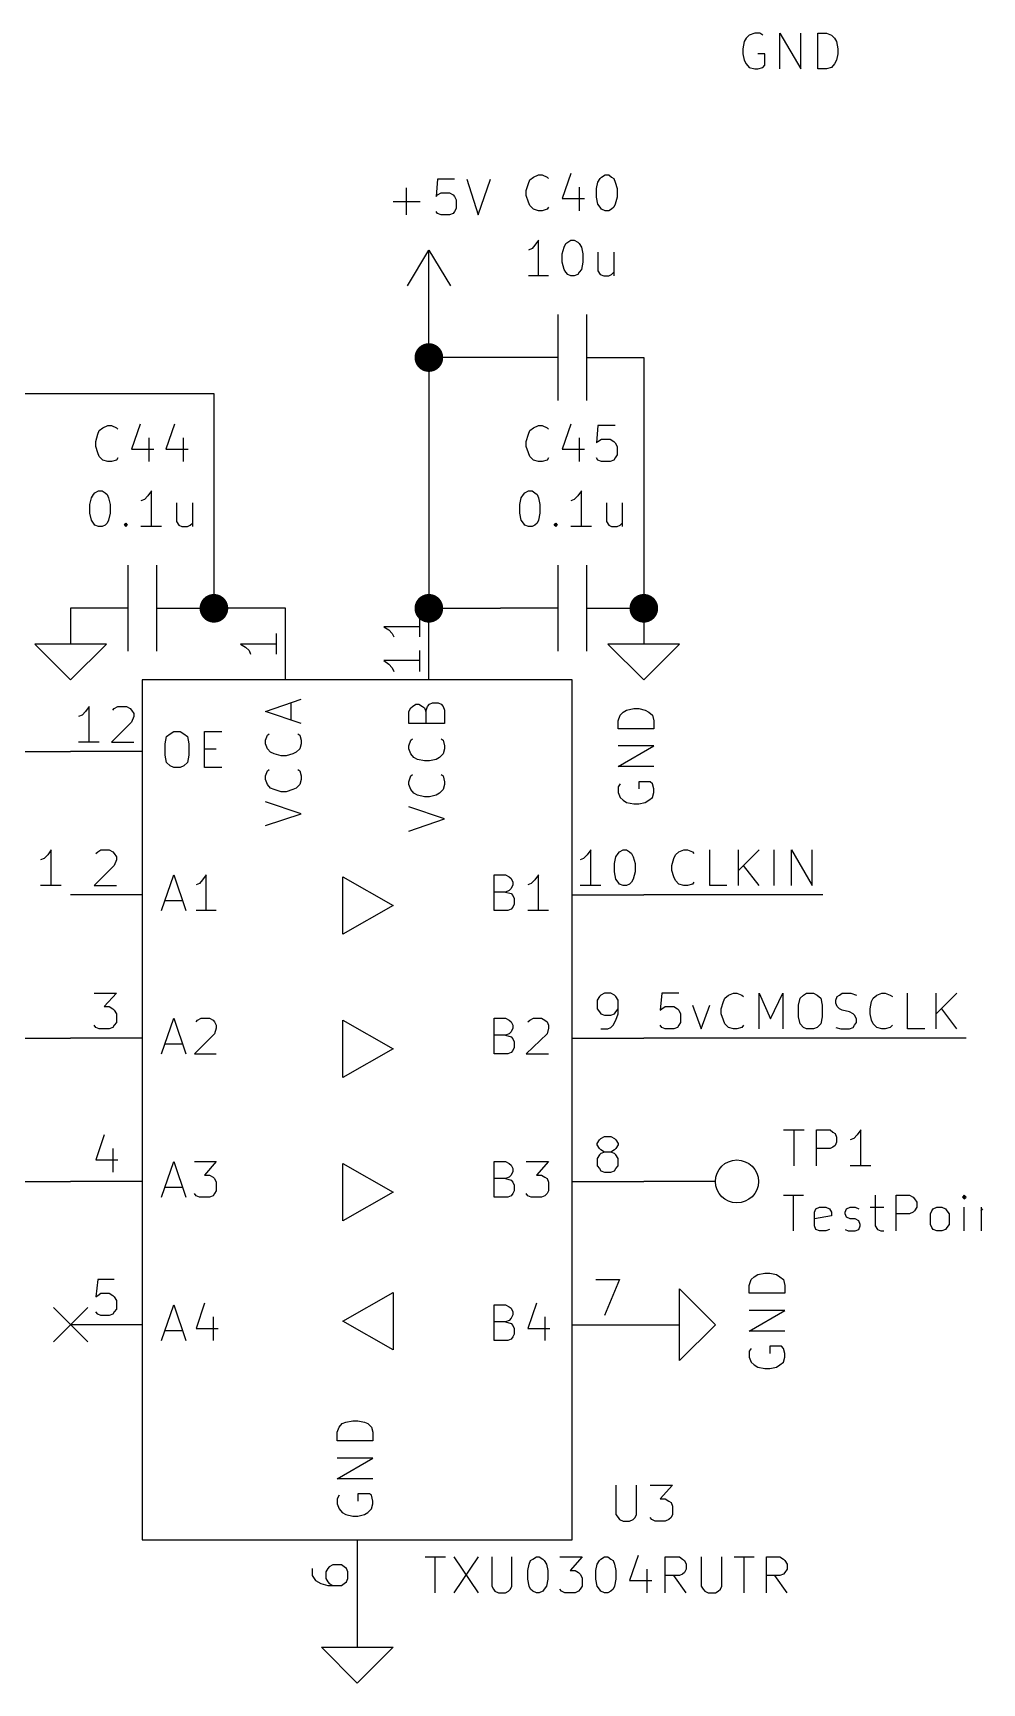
# Model space of a CAD drawing. Extents: x -2.2 to 11.3, y -7.9 to -0.4.
# Drawn here: x 1.547 to 2.872, y -5.75 to -3.447 of the extents above; entities that cross this region are included whole.
import ezdxf

# ---------------------------------------------------------------- set-up
doc = ezdxf.new("R2010")
doc.units = 0
doc.header["$MEASUREMENT"] = 0
for name, color, linetype in [('BLACK', 7, 'CONTINUOUS'), ('BLUE2', 5, 'CONTINUOUS'), ('CYAN2', 4, 'CONTINUOUS'), ('GREEN2', 3, 'CONTINUOUS'), ('LYELLOW', 51, 'CONTINUOUS'), ('RED2', 1, 'CONTINUOUS')]:
    doc.layers.add(name, color=color, linetype=linetype)

msp = doc.modelspace()

# ---------------------------------------------------------------- linework, layer by layer
at = {"layer": 'BLACK', "linetype": 'CONTINUOUS'}
for p, q in [((1.563, -4.599), (1.558, -4.601)), ((1.568, -4.594), (1.563, -4.599)), ((1.573, -4.587), (1.568, -4.594)), ((1.573, -4.637), (1.573, -4.587)), ((2.439, -4.609), (2.442, -4.599)), ((2.442, -4.599), (2.444, -4.594)), ((2.444, -4.594), (2.449, -4.59)), ((2.449, -4.59), (2.456, -4.587)), ((2.456, -4.587), (2.461, -4.587)), ((2.461, -4.587), (2.468, -4.59)), ((2.468, -4.59), (2.47, -4.592)), ((2.492, -4.637), (2.492, -4.587)), ((2.532, -4.637), (2.532, -4.587)), ((2.561, -4.587), (2.532, -4.616)), ((2.582, -4.637), (2.582, -4.587)), ((2.606, -4.637), (2.606, -4.587)), ((2.606, -4.587), (2.635, -4.637)), ((2.635, -4.637), (2.635, -4.587)), ((2.439, -4.616), (2.439, -4.609)), ((2.442, -4.625), (2.439, -4.616)), ((2.444, -4.63), (2.442, -4.625)), ((2.561, -4.637), (2.539, -4.609)), ((1.587, -4.637), (1.558, -4.637)), ((2.449, -4.635), (2.444, -4.63)), ((2.456, -4.637), (2.449, -4.635)), ((2.461, -4.637), (2.456, -4.637)), ((2.468, -4.635), (2.461, -4.637)), ((2.47, -4.632), (2.468, -4.635)), ((2.516, -4.637), (2.492, -4.637)), ((2.425, -4.787), (2.423, -4.811)), ((2.449, -4.787), (2.425, -4.787)), ((2.513, -4.794), (2.518, -4.79)), ((2.518, -4.79), (2.525, -4.787)), ((2.525, -4.787), (2.53, -4.787)), ((2.53, -4.787), (2.537, -4.79)), ((2.537, -4.79), (2.539, -4.792)), ((2.561, -4.837), (2.561, -4.787)), ((2.561, -4.787), (2.577, -4.823)), ((2.577, -4.823), (2.594, -4.787)), ((2.594, -4.787), (2.594, -4.837)), ((2.618, -4.794), (2.623, -4.79)), ((2.623, -4.79), (2.627, -4.787)), ((2.627, -4.787), (2.637, -4.787)), ((2.637, -4.787), (2.642, -4.79)), ((2.642, -4.79), (2.647, -4.794)), ((2.67, -4.792), (2.673, -4.79)), ((2.673, -4.79), (2.677, -4.787)), ((2.677, -4.787), (2.689, -4.787)), ((2.689, -4.787), (2.697, -4.79)), ((2.72, -4.794), (2.725, -4.79)), ((2.725, -4.79), (2.732, -4.787)), ((2.732, -4.787), (2.737, -4.787)), ((2.737, -4.787), (2.744, -4.79)), ((2.744, -4.79), (2.747, -4.792)), ((2.768, -4.837), (2.768, -4.787)), ((2.808, -4.837), (2.808, -4.787)), ((2.837, -4.787), (2.808, -4.816)), ((2.423, -4.811), (2.425, -4.809)), ((2.425, -4.809), (2.43, -4.806)), ((2.43, -4.806), (2.442, -4.806)), ((2.442, -4.806), (2.447, -4.809)), ((2.447, -4.809), (2.449, -4.811)), ((2.449, -4.811), (2.451, -4.816)), ((2.468, -4.804), (2.48, -4.837)), ((2.48, -4.837), (2.492, -4.804)), ((2.508, -4.809), (2.511, -4.799)), ((2.508, -4.816), (2.508, -4.809)), ((2.511, -4.799), (2.513, -4.794)), ((2.616, -4.804), (2.618, -4.794)), ((2.616, -4.82), (2.616, -4.804)), ((2.647, -4.794), (2.649, -4.804)), ((2.649, -4.804), (2.649, -4.82)), ((2.668, -4.797), (2.67, -4.792)), ((2.668, -4.801), (2.668, -4.797)), ((2.67, -4.806), (2.668, -4.801)), ((2.673, -4.809), (2.67, -4.806)), ((2.677, -4.811), (2.673, -4.809)), ((2.687, -4.813), (2.677, -4.811)), ((2.692, -4.816), (2.687, -4.813)), ((2.716, -4.809), (2.718, -4.799)), ((2.716, -4.816), (2.716, -4.809)), ((2.718, -4.799), (2.72, -4.794)), ((2.837, -4.837), (2.816, -4.809)), ((2.425, -4.835), (2.423, -4.832)), ((2.43, -4.837), (2.425, -4.835)), ((2.447, -4.835), (2.442, -4.837)), ((2.449, -4.832), (2.447, -4.835)), ((2.451, -4.828), (2.449, -4.832)), ((2.451, -4.816), (2.451, -4.828)), ((2.511, -4.825), (2.508, -4.816)), ((2.513, -4.83), (2.511, -4.825)), ((2.518, -4.835), (2.513, -4.83)), ((2.525, -4.837), (2.518, -4.835)), ((2.537, -4.835), (2.53, -4.837)), ((2.539, -4.832), (2.537, -4.835)), ((2.618, -4.83), (2.616, -4.82)), ((2.623, -4.835), (2.618, -4.83)), ((2.627, -4.837), (2.623, -4.835)), ((2.642, -4.835), (2.637, -4.837)), ((2.647, -4.83), (2.642, -4.835)), ((2.649, -4.82), (2.647, -4.83)), ((2.668, -4.835), (2.675, -4.837)), ((2.687, -4.837), (2.692, -4.835)), ((2.694, -4.818), (2.692, -4.816)), ((2.692, -4.835), (2.694, -4.832)), ((2.697, -4.823), (2.694, -4.818)), ((2.694, -4.832), (2.697, -4.828)), ((2.697, -4.828), (2.697, -4.823)), ((2.718, -4.825), (2.716, -4.816)), ((2.72, -4.83), (2.718, -4.825)), ((2.725, -4.835), (2.72, -4.83)), ((2.732, -4.837), (2.725, -4.835)), ((2.744, -4.835), (2.737, -4.837)), ((2.747, -4.832), (2.744, -4.835)), ((2.442, -4.837), (2.43, -4.837)), ((2.53, -4.837), (2.525, -4.837)), ((2.637, -4.837), (2.627, -4.837)), ((2.675, -4.837), (2.687, -4.837)), ((2.737, -4.837), (2.732, -4.837)), ((2.792, -4.837), (2.768, -4.837))]:
    msp.add_line(p, q, dxfattribs=at)
at = {"layer": 'BLUE2', "linetype": 'CONTINUOUS'}
for p, q in [((1.576, -5.226), (1.624, -5.274)), ((1.624, -5.226), (1.576, -5.274))]:
    msp.add_line(p, q, dxfattribs=at)
at = {"layer": 'CYAN2', "linetype": 'CONTINUOUS'}
for p, q in [((2.543, -3.454), (2.54, -3.459)), ((2.547, -3.45), (2.543, -3.454)), ((2.555, -3.447), (2.547, -3.45)), ((2.562, -3.447), (2.555, -3.447)), ((2.566, -3.45), (2.562, -3.447)), ((2.59, -3.497), (2.59, -3.447)), ((2.59, -3.447), (2.619, -3.497)), ((2.619, -3.497), (2.619, -3.447)), ((2.643, -3.497), (2.643, -3.447)), ((2.643, -3.447), (2.655, -3.447)), ((2.655, -3.447), (2.662, -3.45)), ((2.662, -3.45), (2.666, -3.454)), ((2.666, -3.454), (2.669, -3.459)), ((2.54, -3.459), (2.538, -3.469)), ((2.538, -3.469), (2.538, -3.476)), ((2.538, -3.476), (2.54, -3.485)), ((2.569, -3.476), (2.559, -3.476)), ((2.569, -3.492), (2.569, -3.476)), ((2.669, -3.459), (2.671, -3.469)), ((2.671, -3.476), (2.669, -3.485)), ((2.671, -3.469), (2.671, -3.476)), ((2.54, -3.485), (2.543, -3.49)), ((2.543, -3.49), (2.547, -3.495)), ((2.547, -3.495), (2.555, -3.497)), ((2.555, -3.497), (2.559, -3.497)), ((2.559, -3.497), (2.566, -3.495)), ((2.566, -3.495), (2.569, -3.492)), ((2.655, -3.497), (2.643, -3.497)), ((2.662, -3.495), (2.655, -3.497)), ((2.666, -3.49), (2.662, -3.495)), ((2.669, -3.485), (2.666, -3.49)), ((2.112, -3.651), (2.11, -3.675)), ((2.136, -3.651), (2.112, -3.651)), ((2.153, -3.651), (2.169, -3.701)), ((2.169, -3.701), (2.186, -3.651)), ((2.236, -3.667), (2.239, -3.657)), ((2.239, -3.657), (2.241, -3.652)), ((2.241, -3.652), (2.246, -3.648)), ((2.246, -3.648), (2.253, -3.645)), ((2.253, -3.645), (2.258, -3.645)), ((2.258, -3.645), (2.265, -3.648)), ((2.265, -3.648), (2.267, -3.65)), ((2.298, -3.643), (2.286, -3.678)), ((2.334, -3.664), (2.336, -3.655)), ((2.336, -3.655), (2.339, -3.65)), ((2.339, -3.65), (2.341, -3.648)), ((2.341, -3.648), (2.346, -3.645)), ((2.346, -3.645), (2.351, -3.645)), ((2.351, -3.645), (2.355, -3.648)), ((2.355, -3.648), (2.358, -3.65)), ((2.358, -3.65), (2.36, -3.655)), ((2.36, -3.655), (2.363, -3.664)), ((2.05, -3.682), (2.088, -3.682)), ((2.069, -3.701), (2.069, -3.663)), ((2.11, -3.675), (2.112, -3.673)), ((2.112, -3.673), (2.117, -3.67)), ((2.117, -3.67), (2.129, -3.67)), ((2.129, -3.67), (2.134, -3.673)), ((2.134, -3.673), (2.136, -3.675)), ((2.136, -3.675), (2.138, -3.68)), ((2.138, -3.68), (2.138, -3.692)), ((2.236, -3.674), (2.236, -3.667)), ((2.239, -3.683), (2.236, -3.674)), ((2.241, -3.688), (2.239, -3.683)), ((2.286, -3.678), (2.317, -3.678)), ((2.31, -3.662), (2.31, -3.695)), ((2.334, -3.676), (2.334, -3.664)), ((2.336, -3.686), (2.334, -3.676)), ((2.363, -3.676), (2.36, -3.686)), ((2.363, -3.664), (2.363, -3.676)), ((2.112, -3.699), (2.11, -3.696)), ((2.117, -3.701), (2.112, -3.699)), ((2.129, -3.701), (2.117, -3.701)), ((2.134, -3.699), (2.129, -3.701)), ((2.136, -3.696), (2.134, -3.699)), ((2.138, -3.692), (2.136, -3.696)), ((2.246, -3.693), (2.241, -3.688)), ((2.253, -3.695), (2.246, -3.693)), ((2.258, -3.695), (2.253, -3.695)), ((2.265, -3.693), (2.258, -3.695)), ((2.267, -3.69), (2.265, -3.693)), ((2.339, -3.69), (2.336, -3.686)), ((2.341, -3.693), (2.339, -3.69)), ((2.346, -3.695), (2.341, -3.693)), ((2.351, -3.695), (2.346, -3.695)), ((2.355, -3.693), (2.351, -3.695)), ((2.358, -3.69), (2.355, -3.693)), ((2.36, -3.686), (2.358, -3.69)), ((2.244, -3.748), (2.239, -3.75)), ((2.248, -3.743), (2.244, -3.748)), ((2.253, -3.736), (2.248, -3.743)), ((2.253, -3.786), (2.253, -3.736)), ((2.286, -3.755), (2.289, -3.746)), ((2.289, -3.746), (2.291, -3.741)), ((2.291, -3.741), (2.294, -3.739)), ((2.294, -3.739), (2.298, -3.736)), ((2.298, -3.736), (2.303, -3.736)), ((2.303, -3.736), (2.308, -3.739)), ((2.308, -3.739), (2.31, -3.741)), ((2.31, -3.741), (2.313, -3.746)), ((2.313, -3.746), (2.315, -3.755)), ((2.336, -3.753), (2.336, -3.779)), ((2.358, -3.753), (2.358, -3.786)), ((2.286, -3.767), (2.286, -3.755)), ((2.289, -3.777), (2.286, -3.767)), ((2.315, -3.767), (2.313, -3.777)), ((2.315, -3.755), (2.315, -3.767)), ((2.267, -3.786), (2.239, -3.786)), ((2.291, -3.781), (2.289, -3.777)), ((2.294, -3.784), (2.291, -3.781)), ((2.298, -3.786), (2.294, -3.784)), ((2.303, -3.786), (2.298, -3.786)), ((2.308, -3.784), (2.303, -3.786)), ((2.31, -3.781), (2.308, -3.784)), ((2.313, -3.777), (2.31, -3.781)), ((2.336, -3.779), (2.339, -3.784)), ((2.339, -3.784), (2.344, -3.786)), ((2.344, -3.786), (2.351, -3.786)), ((2.351, -3.786), (2.355, -3.784)), ((2.355, -3.784), (2.358, -3.781)), ((1.635, -4.017), (1.638, -4.007)), ((1.638, -4.007), (1.64, -4.002)), ((1.64, -4.002), (1.645, -3.998)), ((1.645, -3.998), (1.652, -3.995)), ((1.652, -3.995), (1.657, -3.995)), ((1.657, -3.995), (1.664, -3.998)), ((1.664, -3.998), (1.666, -4)), ((1.697, -3.993), (1.685, -4.028)), ((1.745, -3.993), (1.733, -4.028)), ((2.236, -4.017), (2.239, -4.007)), ((2.239, -4.007), (2.241, -4.002)), ((2.241, -4.002), (2.246, -3.998)), ((2.246, -3.998), (2.253, -3.995)), ((2.253, -3.995), (2.258, -3.995)), ((2.258, -3.995), (2.265, -3.998)), ((2.265, -3.998), (2.267, -4)), ((2.298, -3.993), (2.286, -4.028)), ((2.336, -3.995), (2.334, -4.019)), ((2.36, -3.995), (2.336, -3.995)), ((1.635, -4.024), (1.635, -4.017)), ((1.638, -4.033), (1.635, -4.024)), ((1.685, -4.028), (1.716, -4.028)), ((1.709, -4.012), (1.709, -4.045)), ((1.733, -4.028), (1.764, -4.028)), ((1.757, -4.012), (1.757, -4.045)), ((2.236, -4.024), (2.236, -4.017)), ((2.239, -4.033), (2.236, -4.024)), ((2.286, -4.028), (2.317, -4.028)), ((2.31, -4.012), (2.31, -4.045)), ((2.334, -4.019), (2.336, -4.017)), ((2.336, -4.017), (2.341, -4.014)), ((2.341, -4.014), (2.353, -4.014)), ((2.353, -4.014), (2.358, -4.017)), ((2.358, -4.017), (2.36, -4.019)), ((2.36, -4.019), (2.363, -4.024)), ((2.363, -4.024), (2.363, -4.036)), ((1.64, -4.038), (1.638, -4.033)), ((1.645, -4.043), (1.64, -4.038)), ((1.652, -4.045), (1.645, -4.043)), ((1.657, -4.045), (1.652, -4.045)), ((1.664, -4.043), (1.657, -4.045)), ((1.666, -4.04), (1.664, -4.043)), ((2.241, -4.038), (2.239, -4.033)), ((2.246, -4.043), (2.241, -4.038)), ((2.253, -4.045), (2.246, -4.043)), ((2.258, -4.045), (2.253, -4.045)), ((2.265, -4.043), (2.258, -4.045)), ((2.267, -4.04), (2.265, -4.043)), ((2.336, -4.043), (2.334, -4.04)), ((2.341, -4.045), (2.336, -4.043)), ((2.353, -4.045), (2.341, -4.045)), ((2.358, -4.043), (2.353, -4.045)), ((2.36, -4.04), (2.358, -4.043)), ((2.363, -4.036), (2.36, -4.04)), ((1.627, -4.105), (1.629, -4.096)), ((1.629, -4.096), (1.632, -4.091)), ((1.632, -4.091), (1.634, -4.089)), ((1.634, -4.089), (1.639, -4.086)), ((1.639, -4.086), (1.644, -4.086)), ((1.644, -4.086), (1.648, -4.089)), ((1.648, -4.089), (1.651, -4.091)), ((1.651, -4.091), (1.653, -4.096)), ((1.653, -4.096), (1.655, -4.105)), ((1.703, -4.098), (1.698, -4.1)), ((1.708, -4.093), (1.703, -4.098)), ((1.713, -4.086), (1.708, -4.093)), ((1.713, -4.136), (1.713, -4.086)), ((2.227, -4.105), (2.229, -4.096)), ((2.229, -4.096), (2.232, -4.091)), ((2.232, -4.091), (2.234, -4.089)), ((2.234, -4.089), (2.239, -4.086)), ((2.239, -4.086), (2.244, -4.086)), ((2.244, -4.086), (2.248, -4.089)), ((2.248, -4.089), (2.251, -4.091)), ((2.251, -4.091), (2.253, -4.096)), ((2.253, -4.096), (2.255, -4.105)), ((2.303, -4.098), (2.298, -4.1)), ((2.308, -4.093), (2.303, -4.098)), ((2.313, -4.086), (2.308, -4.093)), ((2.313, -4.136), (2.313, -4.086)), ((1.627, -4.117), (1.627, -4.105)), ((1.629, -4.127), (1.627, -4.117)), ((1.655, -4.117), (1.653, -4.127)), ((1.655, -4.105), (1.655, -4.117)), ((1.748, -4.103), (1.748, -4.129)), ((1.77, -4.103), (1.77, -4.136)), ((2.227, -4.117), (2.227, -4.105)), ((2.229, -4.127), (2.227, -4.117)), ((2.255, -4.117), (2.253, -4.127)), ((2.255, -4.105), (2.255, -4.117)), ((2.348, -4.103), (2.348, -4.129)), ((2.37, -4.103), (2.37, -4.136)), ((1.632, -4.131), (1.629, -4.127)), ((1.634, -4.134), (1.632, -4.131)), ((1.639, -4.136), (1.634, -4.134)), ((1.644, -4.136), (1.639, -4.136)), ((1.648, -4.134), (1.644, -4.136)), ((1.651, -4.131), (1.648, -4.134)), ((1.653, -4.127), (1.651, -4.131)), ((1.675, -4.134), (1.677, -4.131)), ((1.677, -4.136), (1.675, -4.134)), ((1.677, -4.131), (1.679, -4.134)), ((1.677, -4.131), (1.677, -4.136)), ((1.679, -4.134), (1.677, -4.136)), ((1.727, -4.136), (1.698, -4.136)), ((1.748, -4.129), (1.751, -4.134)), ((1.751, -4.134), (1.755, -4.136)), ((1.755, -4.136), (1.763, -4.136)), ((1.763, -4.136), (1.767, -4.134)), ((1.767, -4.134), (1.77, -4.131)), ((2.232, -4.131), (2.229, -4.127)), ((2.234, -4.134), (2.232, -4.131)), ((2.239, -4.136), (2.234, -4.134)), ((2.244, -4.136), (2.239, -4.136)), ((2.248, -4.134), (2.244, -4.136)), ((2.251, -4.131), (2.248, -4.134)), ((2.253, -4.127), (2.251, -4.131)), ((2.275, -4.134), (2.277, -4.131)), ((2.277, -4.136), (2.275, -4.134)), ((2.277, -4.131), (2.279, -4.134)), ((2.277, -4.131), (2.277, -4.136)), ((2.279, -4.134), (2.277, -4.136)), ((2.327, -4.136), (2.298, -4.136)), ((2.348, -4.129), (2.351, -4.134)), ((2.351, -4.134), (2.355, -4.136)), ((2.355, -4.136), (2.363, -4.136)), ((2.363, -4.136), (2.367, -4.134)), ((2.367, -4.134), (2.37, -4.131)), ((1.872, -4.394), (1.922, -4.377)), ((1.922, -4.411), (1.872, -4.394)), ((1.908, -4.406), (1.908, -4.382)), ((2.072, -4.394), (2.075, -4.389)), ((2.072, -4.411), (2.072, -4.394)), ((2.075, -4.389), (2.077, -4.387)), ((2.077, -4.387), (2.082, -4.384)), ((2.082, -4.384), (2.086, -4.384)), ((2.086, -4.384), (2.091, -4.387)), ((2.091, -4.387), (2.094, -4.389)), ((2.094, -4.389), (2.096, -4.394)), ((2.096, -4.394), (2.098, -4.387)), ((2.096, -4.394), (2.096, -4.411)), ((2.098, -4.387), (2.101, -4.384)), ((2.101, -4.384), (2.105, -4.382)), ((2.105, -4.382), (2.113, -4.382)), ((2.113, -4.382), (2.117, -4.384)), ((2.117, -4.384), (2.12, -4.387)), ((2.12, -4.387), (2.122, -4.392)), ((2.122, -4.392), (2.122, -4.411)), ((2.367, -4.399), (2.371, -4.395)), ((2.371, -4.395), (2.376, -4.392)), ((2.376, -4.392), (2.386, -4.39)), ((2.386, -4.39), (2.393, -4.39)), ((2.393, -4.39), (2.402, -4.392)), ((2.402, -4.392), (2.407, -4.395)), ((2.407, -4.395), (2.412, -4.399)), ((2.122, -4.411), (2.072, -4.411)), ((2.364, -4.407), (2.367, -4.399)), ((2.364, -4.418), (2.364, -4.407)), ((2.414, -4.418), (2.364, -4.418)), ((2.412, -4.399), (2.414, -4.407)), ((2.414, -4.407), (2.414, -4.418)), ((1.732, -4.439), (1.734, -4.429)), ((1.732, -4.455), (1.732, -4.439)), ((1.734, -4.429), (1.739, -4.425)), ((1.739, -4.425), (1.744, -4.422)), ((1.744, -4.422), (1.753, -4.422)), ((1.753, -4.422), (1.758, -4.425)), ((1.758, -4.425), (1.763, -4.429)), ((1.763, -4.429), (1.765, -4.439)), ((1.765, -4.439), (1.765, -4.455)), ((1.787, -4.472), (1.787, -4.422)), ((1.787, -4.422), (1.811, -4.422)), ((1.872, -4.434), (1.875, -4.427)), ((1.872, -4.439), (1.872, -4.434)), ((1.875, -4.446), (1.872, -4.439)), ((1.875, -4.427), (1.877, -4.425)), ((1.917, -4.425), (1.92, -4.427)), ((1.92, -4.427), (1.922, -4.434)), ((1.922, -4.439), (1.92, -4.446)), ((1.922, -4.434), (1.922, -4.439)), ((2.072, -4.442), (2.075, -4.434)), ((2.072, -4.446), (2.072, -4.442)), ((2.075, -4.434), (2.077, -4.432)), ((2.117, -4.432), (2.12, -4.434)), ((2.12, -4.434), (2.122, -4.442)), ((2.122, -4.442), (2.122, -4.446)), ((2.364, -4.471), (2.414, -4.442)), ((2.414, -4.442), (2.364, -4.442)), ((1.734, -4.465), (1.732, -4.455)), ((1.739, -4.47), (1.734, -4.465)), ((1.763, -4.465), (1.758, -4.47)), ((1.765, -4.455), (1.763, -4.465)), ((1.787, -4.446), (1.803, -4.446)), ((1.879, -4.451), (1.875, -4.446)), ((1.884, -4.453), (1.879, -4.451)), ((1.894, -4.456), (1.884, -4.453)), ((1.901, -4.456), (1.894, -4.456)), ((1.91, -4.453), (1.901, -4.456)), ((1.915, -4.451), (1.91, -4.453)), ((1.92, -4.446), (1.915, -4.451)), ((2.075, -4.453), (2.072, -4.446)), ((2.079, -4.458), (2.075, -4.453)), ((2.084, -4.461), (2.079, -4.458)), ((2.094, -4.463), (2.084, -4.461)), ((2.101, -4.463), (2.094, -4.463)), ((2.11, -4.461), (2.101, -4.463)), ((2.115, -4.458), (2.11, -4.461)), ((2.12, -4.453), (2.115, -4.458)), ((2.122, -4.446), (2.12, -4.453)), ((1.744, -4.472), (1.739, -4.47)), ((1.753, -4.472), (1.744, -4.472)), ((1.758, -4.47), (1.753, -4.472)), ((1.811, -4.472), (1.787, -4.472)), ((1.872, -4.484), (1.875, -4.477)), ((1.872, -4.489), (1.872, -4.484)), ((1.875, -4.496), (1.872, -4.489)), ((1.875, -4.477), (1.877, -4.475)), ((1.917, -4.475), (1.92, -4.477)), ((1.92, -4.477), (1.922, -4.484)), ((1.922, -4.489), (1.92, -4.496)), ((1.922, -4.484), (1.922, -4.489)), ((2.072, -4.492), (2.075, -4.484)), ((2.075, -4.484), (2.077, -4.482)), ((2.117, -4.482), (2.12, -4.484)), ((2.12, -4.484), (2.122, -4.492)), ((2.414, -4.471), (2.364, -4.471)), ((1.879, -4.501), (1.875, -4.496)), ((1.884, -4.503), (1.879, -4.501)), ((1.894, -4.506), (1.884, -4.503)), ((1.901, -4.506), (1.894, -4.506)), ((1.91, -4.503), (1.901, -4.506)), ((1.915, -4.501), (1.91, -4.503)), ((1.92, -4.496), (1.915, -4.501)), ((2.072, -4.496), (2.072, -4.492)), ((2.075, -4.503), (2.072, -4.496)), ((2.079, -4.508), (2.075, -4.503)), ((2.084, -4.511), (2.079, -4.508)), ((2.094, -4.513), (2.084, -4.511)), ((2.101, -4.513), (2.094, -4.513)), ((2.11, -4.511), (2.101, -4.513)), ((2.115, -4.508), (2.11, -4.511)), ((2.12, -4.503), (2.115, -4.508)), ((2.122, -4.496), (2.12, -4.503)), ((2.122, -4.492), (2.122, -4.496)), ((2.367, -4.495), (2.364, -4.499)), ((2.364, -4.499), (2.364, -4.507)), ((2.364, -4.507), (2.367, -4.514)), ((2.409, -4.492), (2.393, -4.492)), ((2.393, -4.492), (2.393, -4.502)), ((2.412, -4.495), (2.409, -4.492)), ((2.414, -4.502), (2.412, -4.495)), ((2.412, -4.514), (2.414, -4.507)), ((2.414, -4.507), (2.414, -4.502)), ((1.922, -4.537), (1.872, -4.52)), ((2.122, -4.544), (2.072, -4.527)), ((2.367, -4.514), (2.371, -4.518)), ((2.371, -4.518), (2.376, -4.521)), ((2.376, -4.521), (2.386, -4.523)), ((2.386, -4.523), (2.393, -4.523)), ((2.393, -4.523), (2.402, -4.521)), ((2.402, -4.521), (2.407, -4.518)), ((2.407, -4.518), (2.412, -4.514)), ((1.872, -4.553), (1.922, -4.537)), ((2.072, -4.561), (2.122, -4.544)), ((1.727, -4.672), (1.744, -4.622)), ((1.744, -4.622), (1.761, -4.672)), ((1.784, -4.629), (1.78, -4.634)), ((1.789, -4.622), (1.784, -4.629)), ((1.789, -4.672), (1.789, -4.622)), ((2.191, -4.672), (2.191, -4.622)), ((2.191, -4.622), (2.207, -4.622)), ((2.207, -4.622), (2.212, -4.625)), ((2.212, -4.625), (2.215, -4.627)), ((2.215, -4.627), (2.217, -4.632)), ((2.248, -4.629), (2.243, -4.634)), ((2.253, -4.622), (2.248, -4.629)), ((2.253, -4.672), (2.253, -4.622)), ((1.78, -4.634), (1.775, -4.636)), ((2.207, -4.646), (2.191, -4.646)), ((2.212, -4.644), (2.207, -4.646)), ((2.207, -4.646), (2.215, -4.648)), ((2.215, -4.641), (2.212, -4.644)), ((2.217, -4.636), (2.215, -4.641)), ((2.215, -4.648), (2.217, -4.651)), ((2.217, -4.632), (2.217, -4.636)), ((2.217, -4.651), (2.219, -4.655)), ((2.243, -4.634), (2.238, -4.636)), ((1.732, -4.658), (1.756, -4.658)), ((1.803, -4.672), (1.775, -4.672)), ((2.21, -4.672), (2.191, -4.672)), ((2.215, -4.67), (2.21, -4.672)), ((2.217, -4.667), (2.215, -4.67)), ((2.219, -4.663), (2.217, -4.667)), ((2.219, -4.655), (2.219, -4.663)), ((2.267, -4.672), (2.238, -4.672)), ((1.727, -4.872), (1.744, -4.822)), ((1.744, -4.822), (1.761, -4.872)), ((1.775, -4.827), (1.777, -4.825)), ((1.777, -4.825), (1.782, -4.822)), ((1.782, -4.822), (1.794, -4.822)), ((1.794, -4.822), (1.799, -4.825)), ((1.799, -4.825), (1.801, -4.827)), ((1.801, -4.827), (1.803, -4.832)), ((1.803, -4.836), (1.801, -4.844)), ((1.803, -4.832), (1.803, -4.836)), ((2.191, -4.872), (2.191, -4.822)), ((2.191, -4.822), (2.207, -4.822)), ((2.207, -4.822), (2.212, -4.825)), ((2.212, -4.825), (2.215, -4.827)), ((2.215, -4.827), (2.217, -4.832)), ((2.217, -4.836), (2.215, -4.841)), ((2.217, -4.832), (2.217, -4.836)), ((2.238, -4.827), (2.241, -4.825)), ((2.241, -4.825), (2.246, -4.822)), ((2.246, -4.822), (2.257, -4.822)), ((2.257, -4.822), (2.262, -4.825)), ((2.262, -4.825), (2.265, -4.827)), ((2.265, -4.827), (2.267, -4.832)), ((2.267, -4.836), (2.265, -4.844)), ((2.267, -4.832), (2.267, -4.836)), ((1.732, -4.858), (1.756, -4.858)), ((1.801, -4.844), (1.773, -4.872)), ((2.207, -4.846), (2.191, -4.846)), ((2.212, -4.844), (2.207, -4.846)), ((2.207, -4.846), (2.215, -4.848)), ((2.215, -4.841), (2.212, -4.844)), ((2.215, -4.848), (2.217, -4.851)), ((2.217, -4.851), (2.219, -4.855)), ((2.219, -4.855), (2.219, -4.863)), ((2.265, -4.844), (2.236, -4.872)), ((1.773, -4.872), (1.803, -4.872)), ((2.21, -4.872), (2.191, -4.872)), ((2.215, -4.87), (2.21, -4.872)), ((2.217, -4.867), (2.215, -4.87)), ((2.219, -4.863), (2.217, -4.867)), ((2.236, -4.872), (2.267, -4.872)), ((2.595, -4.978), (2.624, -4.978)), ((2.61, -5.028), (2.61, -4.978)), ((2.641, -5.028), (2.641, -4.978)), ((2.641, -4.978), (2.66, -4.978)), ((2.66, -4.978), (2.664, -4.981)), ((2.664, -4.981), (2.667, -4.983)), ((2.667, -4.983), (2.669, -4.988)), ((2.669, -4.995), (2.667, -5)), ((2.669, -4.988), (2.669, -4.995)), ((2.693, -4.99), (2.688, -4.992)), ((2.698, -4.985), (2.693, -4.99)), ((2.703, -4.978), (2.698, -4.985)), ((2.703, -5.028), (2.703, -4.978)), ((2.66, -5.004), (2.641, -5.004)), ((2.664, -5.002), (2.66, -5.004)), ((2.667, -5), (2.664, -5.002)), ((1.727, -5.072), (1.744, -5.022)), ((1.744, -5.022), (1.761, -5.072)), ((1.773, -5.022), (1.803, -5.022)), ((1.803, -5.022), (1.787, -5.041)), ((1.787, -5.041), (1.794, -5.041)), ((1.794, -5.041), (1.799, -5.044)), ((2.191, -5.072), (2.191, -5.022)), ((2.191, -5.022), (2.207, -5.022)), ((2.207, -5.022), (2.212, -5.025)), ((2.212, -5.025), (2.215, -5.027)), ((2.215, -5.041), (2.212, -5.044)), ((2.215, -5.027), (2.217, -5.032)), ((2.217, -5.036), (2.215, -5.041)), ((2.217, -5.032), (2.217, -5.036)), ((2.236, -5.022), (2.267, -5.022)), ((2.267, -5.022), (2.25, -5.041)), ((2.25, -5.041), (2.257, -5.041)), ((2.257, -5.041), (2.262, -5.044)), ((2.717, -5.028), (2.688, -5.028)), ((1.732, -5.058), (1.756, -5.058)), ((1.799, -5.044), (1.801, -5.046)), ((1.801, -5.046), (1.803, -5.051)), ((1.803, -5.063), (1.801, -5.067)), ((1.803, -5.051), (1.803, -5.063)), ((2.207, -5.046), (2.191, -5.046)), ((2.212, -5.044), (2.207, -5.046)), ((2.207, -5.046), (2.215, -5.048)), ((2.215, -5.048), (2.217, -5.051)), ((2.217, -5.051), (2.219, -5.055)), ((2.219, -5.063), (2.217, -5.067)), ((2.219, -5.055), (2.219, -5.063)), ((2.262, -5.044), (2.265, -5.046)), ((2.265, -5.046), (2.267, -5.051)), ((2.267, -5.063), (2.265, -5.067)), ((2.267, -5.051), (2.267, -5.063)), ((1.775, -5.07), (1.773, -5.067)), ((1.78, -5.072), (1.775, -5.07)), ((1.794, -5.072), (1.78, -5.072)), ((1.799, -5.07), (1.794, -5.072)), ((1.801, -5.067), (1.799, -5.07)), ((2.21, -5.072), (2.191, -5.072)), ((2.215, -5.07), (2.21, -5.072)), ((2.217, -5.067), (2.215, -5.07)), ((2.238, -5.07), (2.236, -5.067)), ((2.243, -5.072), (2.238, -5.07)), ((2.257, -5.072), (2.243, -5.072)), ((2.262, -5.07), (2.257, -5.072)), ((2.265, -5.067), (2.262, -5.07)), ((2.595, -5.069), (2.623, -5.069)), ((2.609, -5.119), (2.609, -5.069)), ((2.638, -5.093), (2.64, -5.088)), ((2.64, -5.088), (2.645, -5.086)), ((2.645, -5.086), (2.654, -5.086)), ((2.654, -5.086), (2.659, -5.088)), ((2.659, -5.088), (2.662, -5.093)), ((2.681, -5.093), (2.683, -5.088)), ((2.683, -5.088), (2.688, -5.086)), ((2.688, -5.086), (2.695, -5.086)), ((2.695, -5.086), (2.7, -5.088)), ((2.716, -5.086), (2.735, -5.086)), ((2.723, -5.069), (2.723, -5.112)), ((2.752, -5.119), (2.752, -5.069)), ((2.752, -5.069), (2.771, -5.069)), ((2.771, -5.069), (2.776, -5.072)), ((2.776, -5.072), (2.778, -5.074)), ((2.778, -5.074), (2.781, -5.079)), ((2.781, -5.086), (2.778, -5.091)), ((2.781, -5.079), (2.781, -5.086)), ((2.802, -5.091), (2.804, -5.088)), ((2.804, -5.088), (2.809, -5.086)), ((2.809, -5.086), (2.816, -5.086)), ((2.816, -5.086), (2.821, -5.088)), ((2.821, -5.088), (2.823, -5.091)), ((2.847, -5.069), (2.845, -5.072)), ((2.845, -5.072), (2.847, -5.074)), ((2.85, -5.072), (2.847, -5.069)), ((2.847, -5.069), (2.847, -5.074)), ((2.847, -5.074), (2.85, -5.072)), ((2.847, -5.119), (2.847, -5.086)), ((2.871, -5.086), (2.871, -5.119)), ((2.871, -5.091), (2.873, -5.088)), ((2.638, -5.112), (2.638, -5.093)), ((2.662, -5.098), (2.638, -5.102)), ((2.64, -5.117), (2.638, -5.112)), ((2.662, -5.093), (2.662, -5.098)), ((2.681, -5.095), (2.681, -5.093)), ((2.683, -5.1), (2.681, -5.095)), ((2.688, -5.102), (2.683, -5.1)), ((2.695, -5.102), (2.688, -5.102)), ((2.7, -5.105), (2.695, -5.102)), ((2.702, -5.11), (2.7, -5.105)), ((2.7, -5.117), (2.702, -5.112)), ((2.702, -5.112), (2.702, -5.11)), ((2.723, -5.112), (2.726, -5.117)), ((2.771, -5.095), (2.752, -5.095)), ((2.776, -5.093), (2.771, -5.095)), ((2.778, -5.091), (2.776, -5.093)), ((2.8, -5.095), (2.802, -5.091)), ((2.8, -5.11), (2.8, -5.095)), ((2.802, -5.114), (2.8, -5.11)), ((2.823, -5.091), (2.826, -5.095)), ((2.826, -5.11), (2.823, -5.114)), ((2.826, -5.095), (2.826, -5.11)), ((2.645, -5.119), (2.64, -5.117)), ((2.654, -5.119), (2.645, -5.119)), ((2.659, -5.117), (2.654, -5.119)), ((2.681, -5.117), (2.685, -5.119)), ((2.685, -5.119), (2.695, -5.119)), ((2.695, -5.119), (2.7, -5.117)), ((2.726, -5.117), (2.731, -5.119)), ((2.731, -5.119), (2.735, -5.119)), ((2.804, -5.117), (2.802, -5.114)), ((2.809, -5.119), (2.804, -5.117)), ((2.816, -5.119), (2.809, -5.119)), ((2.821, -5.117), (2.816, -5.119)), ((2.823, -5.114), (2.821, -5.117)), ((2.554, -5.183), (2.559, -5.18)), ((2.559, -5.18), (2.569, -5.178)), ((2.569, -5.178), (2.576, -5.178)), ((2.576, -5.178), (2.585, -5.18)), ((2.585, -5.18), (2.59, -5.183)), ((2.547, -5.195), (2.55, -5.187)), ((2.547, -5.206), (2.547, -5.195)), ((2.55, -5.187), (2.554, -5.183)), ((2.59, -5.183), (2.595, -5.187)), ((2.595, -5.187), (2.597, -5.195)), ((2.597, -5.195), (2.597, -5.206)), ((1.727, -5.272), (1.744, -5.222)), ((1.744, -5.222), (1.761, -5.272)), ((1.787, -5.22), (1.775, -5.255)), ((2.191, -5.272), (2.191, -5.222)), ((2.191, -5.222), (2.207, -5.222)), ((2.207, -5.222), (2.212, -5.225)), ((2.212, -5.225), (2.215, -5.227)), ((2.215, -5.227), (2.217, -5.232)), ((2.25, -5.22), (2.238, -5.255)), ((2.597, -5.206), (2.547, -5.206)), ((1.799, -5.239), (1.799, -5.272)), ((2.207, -5.246), (2.191, -5.246)), ((2.212, -5.244), (2.207, -5.246)), ((2.207, -5.246), (2.215, -5.248)), ((2.215, -5.241), (2.212, -5.244)), ((2.217, -5.236), (2.215, -5.241)), ((2.215, -5.248), (2.217, -5.251)), ((2.217, -5.232), (2.217, -5.236)), ((2.262, -5.239), (2.262, -5.272)), ((2.547, -5.259), (2.597, -5.23)), ((2.597, -5.23), (2.547, -5.23)), ((1.732, -5.258), (1.756, -5.258)), ((1.775, -5.255), (1.806, -5.255)), ((2.21, -5.272), (2.191, -5.272)), ((2.215, -5.27), (2.21, -5.272)), ((2.217, -5.267), (2.215, -5.27)), ((2.217, -5.251), (2.219, -5.255)), ((2.219, -5.263), (2.217, -5.267)), ((2.219, -5.255), (2.219, -5.263)), ((2.238, -5.255), (2.269, -5.255)), ((2.597, -5.259), (2.547, -5.259)), ((2.55, -5.283), (2.547, -5.287)), ((2.547, -5.287), (2.547, -5.295)), ((2.547, -5.295), (2.55, -5.302)), ((2.592, -5.28), (2.576, -5.28)), ((2.576, -5.28), (2.576, -5.29)), ((2.595, -5.283), (2.592, -5.28)), ((2.597, -5.29), (2.595, -5.283)), ((2.595, -5.302), (2.597, -5.295)), ((2.597, -5.295), (2.597, -5.29)), ((2.55, -5.302), (2.554, -5.306)), ((2.554, -5.306), (2.559, -5.309)), ((2.559, -5.309), (2.569, -5.311)), ((2.569, -5.311), (2.576, -5.311)), ((2.576, -5.311), (2.585, -5.309)), ((2.585, -5.309), (2.59, -5.306)), ((2.59, -5.306), (2.595, -5.302)), ((1.975, -5.393), (1.979, -5.388)), ((1.979, -5.388), (1.984, -5.386)), ((1.984, -5.386), (1.994, -5.384)), ((1.994, -5.384), (2.001, -5.384)), ((2.001, -5.384), (2.01, -5.386)), ((2.01, -5.386), (2.015, -5.388)), ((2.015, -5.388), (2.02, -5.393)), ((1.972, -5.4), (1.975, -5.393)), ((1.972, -5.412), (1.972, -5.4)), ((2.022, -5.412), (1.972, -5.412)), ((2.02, -5.393), (2.022, -5.4)), ((2.022, -5.4), (2.022, -5.412)), ((1.972, -5.465), (2.022, -5.436)), ((2.022, -5.436), (1.972, -5.436)), ((2.022, -5.465), (1.972, -5.465)), ((2.361, -5.474), (2.361, -5.515)), ((2.39, -5.515), (2.39, -5.474)), ((2.409, -5.474), (2.44, -5.474)), ((2.44, -5.474), (2.423, -5.493)), ((1.975, -5.488), (1.972, -5.493)), ((1.972, -5.493), (1.972, -5.5)), ((1.972, -5.5), (1.975, -5.507)), ((2.017, -5.486), (2.001, -5.486)), ((2.001, -5.486), (2.001, -5.496)), ((2.02, -5.488), (2.017, -5.486)), ((2.022, -5.496), (2.02, -5.488)), ((2.02, -5.507), (2.022, -5.5)), ((2.022, -5.5), (2.022, -5.496)), ((2.423, -5.493), (2.43, -5.493)), ((2.43, -5.493), (2.435, -5.496)), ((2.435, -5.496), (2.438, -5.498)), ((2.438, -5.498), (2.44, -5.503)), ((2.44, -5.503), (2.44, -5.515)), ((1.975, -5.507), (1.979, -5.512)), ((1.979, -5.512), (1.984, -5.515)), ((1.984, -5.515), (1.994, -5.517)), ((1.994, -5.517), (2.001, -5.517)), ((2.001, -5.517), (2.01, -5.515)), ((2.01, -5.515), (2.015, -5.512)), ((2.015, -5.512), (2.02, -5.507)), ((2.361, -5.515), (2.364, -5.519)), ((2.364, -5.519), (2.366, -5.522)), ((2.366, -5.522), (2.371, -5.524)), ((2.371, -5.524), (2.38, -5.524)), ((2.38, -5.524), (2.385, -5.522)), ((2.385, -5.522), (2.388, -5.519)), ((2.388, -5.519), (2.39, -5.515)), ((2.411, -5.522), (2.409, -5.519)), ((2.416, -5.524), (2.411, -5.522)), ((2.43, -5.524), (2.416, -5.524)), ((2.435, -5.522), (2.43, -5.524)), ((2.438, -5.519), (2.435, -5.522)), ((2.44, -5.515), (2.438, -5.519)), ((2.392, -5.572), (2.38, -5.607)), ((2.095, -5.574), (2.123, -5.574)), ((2.109, -5.624), (2.109, -5.574)), ((2.135, -5.574), (2.169, -5.624)), ((2.169, -5.574), (2.135, -5.624)), ((2.188, -5.574), (2.188, -5.615)), ((2.216, -5.615), (2.216, -5.574)), ((2.238, -5.593), (2.24, -5.584)), ((2.238, -5.605), (2.238, -5.593)), ((2.24, -5.584), (2.242, -5.579)), ((2.242, -5.579), (2.245, -5.577)), ((2.245, -5.577), (2.25, -5.574)), ((2.25, -5.574), (2.254, -5.574)), ((2.254, -5.574), (2.259, -5.577)), ((2.259, -5.577), (2.261, -5.579)), ((2.261, -5.579), (2.264, -5.584)), ((2.264, -5.584), (2.266, -5.593)), ((2.266, -5.593), (2.266, -5.605)), ((2.283, -5.574), (2.314, -5.574)), ((2.314, -5.574), (2.297, -5.593)), ((2.297, -5.593), (2.304, -5.593)), ((2.304, -5.593), (2.309, -5.596)), ((2.309, -5.596), (2.311, -5.598)), ((2.333, -5.593), (2.335, -5.584)), ((2.333, -5.605), (2.333, -5.593)), ((2.335, -5.584), (2.338, -5.579)), ((2.338, -5.579), (2.34, -5.577)), ((2.34, -5.577), (2.345, -5.574)), ((2.345, -5.574), (2.35, -5.574)), ((2.35, -5.574), (2.354, -5.577)), ((2.354, -5.577), (2.357, -5.579)), ((2.357, -5.579), (2.359, -5.584)), ((2.359, -5.584), (2.361, -5.593)), ((2.361, -5.593), (2.361, -5.605)), ((2.404, -5.591), (2.404, -5.624)), ((2.43, -5.624), (2.43, -5.574)), ((2.43, -5.574), (2.45, -5.574)), ((2.45, -5.574), (2.454, -5.577)), ((2.454, -5.577), (2.457, -5.579)), ((2.457, -5.596), (2.454, -5.598)), ((2.457, -5.579), (2.459, -5.584)), ((2.459, -5.591), (2.457, -5.596)), ((2.459, -5.584), (2.459, -5.591)), ((2.48, -5.574), (2.48, -5.615)), ((2.509, -5.615), (2.509, -5.574)), ((2.526, -5.574), (2.554, -5.574)), ((2.54, -5.624), (2.54, -5.574)), ((2.571, -5.624), (2.571, -5.574)), ((2.571, -5.574), (2.59, -5.574)), ((2.59, -5.574), (2.595, -5.577)), ((2.595, -5.577), (2.597, -5.579)), ((2.597, -5.596), (2.595, -5.598)), ((2.597, -5.579), (2.6, -5.584)), ((2.6, -5.591), (2.597, -5.596)), ((2.6, -5.584), (2.6, -5.591)), ((2.188, -5.615), (2.19, -5.619)), ((2.19, -5.619), (2.192, -5.622)), ((2.211, -5.622), (2.214, -5.619)), ((2.214, -5.619), (2.216, -5.615)), ((2.24, -5.615), (2.238, -5.605)), ((2.242, -5.619), (2.24, -5.615)), ((2.245, -5.622), (2.242, -5.619)), ((2.261, -5.619), (2.259, -5.622)), ((2.264, -5.615), (2.261, -5.619)), ((2.266, -5.605), (2.264, -5.615)), ((2.285, -5.622), (2.283, -5.619)), ((2.311, -5.619), (2.309, -5.622)), ((2.311, -5.598), (2.314, -5.603)), ((2.314, -5.615), (2.311, -5.619)), ((2.314, -5.603), (2.314, -5.615)), ((2.335, -5.615), (2.333, -5.605)), ((2.338, -5.619), (2.335, -5.615)), ((2.34, -5.622), (2.338, -5.619)), ((2.357, -5.619), (2.354, -5.622)), ((2.359, -5.615), (2.357, -5.619)), ((2.361, -5.605), (2.359, -5.615)), ((2.38, -5.607), (2.411, -5.607)), ((2.45, -5.6), (2.43, -5.6)), ((2.459, -5.624), (2.442, -5.6)), ((2.454, -5.598), (2.45, -5.6)), ((2.48, -5.615), (2.483, -5.619)), ((2.483, -5.619), (2.485, -5.622)), ((2.504, -5.622), (2.507, -5.619)), ((2.507, -5.619), (2.509, -5.615)), ((2.59, -5.6), (2.571, -5.6)), ((2.6, -5.624), (2.583, -5.6)), ((2.595, -5.598), (2.59, -5.6)), ((2.192, -5.622), (2.197, -5.624)), ((2.197, -5.624), (2.207, -5.624)), ((2.207, -5.624), (2.211, -5.622)), ((2.25, -5.624), (2.245, -5.622)), ((2.254, -5.624), (2.25, -5.624)), ((2.259, -5.622), (2.254, -5.624)), ((2.29, -5.624), (2.285, -5.622)), ((2.304, -5.624), (2.29, -5.624)), ((2.309, -5.622), (2.304, -5.624)), ((2.345, -5.624), (2.34, -5.622)), ((2.35, -5.624), (2.345, -5.624)), ((2.354, -5.622), (2.35, -5.624)), ((2.485, -5.622), (2.49, -5.624)), ((2.49, -5.624), (2.5, -5.624)), ((2.5, -5.624), (2.504, -5.622))]:
    msp.add_line(p, q, dxfattribs=at)
at = {"layer": 'GREEN2', "linetype": 'CONTINUOUS'}
for p, q in [((2.1, -3.9), (2.1, -3.85)), ((2.1, -3.9), (2.1, -4.25)), ((2.2, -3.9), (2.1, -3.9)), ((2.4, -3.9), (2.4, -4.25)), ((1.15, -3.95), (1.8, -3.95)), ((1.8, -3.95), (1.8, -4.25)), ((1.9, -4.25), (1.8, -4.25)), ((2.1, -4.25), (2.2, -4.25)), ((1.25, -4.45), (1.6, -4.45)), ((2.65, -4.65), (2.4, -4.65)), ((1.25, -4.85), (1.6, -4.85)), ((2.85, -4.85), (2.4, -4.85)), ((1.45, -5.05), (1.6, -5.05))]:
    msp.add_line(p, q, dxfattribs=at)
at = {"layer": 'GREEN2', "const_width": 0.02}
for points in [[(2.09, -3.9, 1), (2.11, -3.9, 1)], [(1.79, -4.25, 1), (1.81, -4.25, 1)], [(2.09, -4.25, 1), (2.11, -4.25, 1)], [(2.39, -4.25, 1), (2.41, -4.25, 1)]]:
    msp.add_lwpolyline(points, format="xyb", close=True, dxfattribs=at)
at = {"layer": 'LYELLOW', "linetype": 'CONTINUOUS'}
for p, q in [((1.7, -4.35), (1.7, -5.55)), ((2.3, -4.35), (1.7, -4.35)), ((2.3, -5.55), (2.3, -4.35)), ((1.7, -5.55), (2.3, -5.55))]:
    msp.add_line(p, q, dxfattribs=at)
at = {"layer": 'RED2', "linetype": 'CONTINUOUS'}
for p, q in [((2.07, -3.8), (2.1, -3.75)), ((2.1, -3.85), (2.1, -3.75)), ((2.1, -3.75), (2.13, -3.8)), ((2.28, -3.84), (2.28, -3.96)), ((2.32, -3.84), (2.32, -3.96)), ((2.28, -3.9), (2.2, -3.9)), ((2.32, -3.9), (2.4, -3.9)), ((1.68, -4.19), (1.68, -4.31)), ((1.72, -4.19), (1.72, -4.31)), ((2.28, -4.19), (2.28, -4.31)), ((2.32, -4.19), (2.32, -4.31)), ((1.68, -4.25), (1.6, -4.25)), ((1.6, -4.25), (1.6, -4.3)), ((1.72, -4.25), (1.8, -4.25)), ((1.9, -4.35), (1.9, -4.25)), ((2.1, -4.35), (2.1, -4.25)), ((2.28, -4.25), (2.2, -4.25)), ((2.32, -4.25), (2.4, -4.25)), ((2.4, -4.25), (2.4, -4.3)), ((2.087, -4.276), (2.037, -4.276)), ((2.037, -4.276), (2.044, -4.28)), ((2.044, -4.28), (2.049, -4.285)), ((2.087, -4.261), (2.087, -4.29)), ((1.6, -4.3), (1.55, -4.3)), ((1.55, -4.3), (1.6, -4.35)), ((1.6, -4.35), (1.65, -4.3)), ((1.65, -4.3), (1.6, -4.3)), ((1.887, -4.3), (1.837, -4.3)), ((1.837, -4.3), (1.844, -4.304)), ((1.844, -4.304), (1.849, -4.309)), ((1.887, -4.285), (1.887, -4.314)), ((2.049, -4.285), (2.051, -4.29)), ((2.4, -4.3), (2.35, -4.3)), ((2.35, -4.3), (2.4, -4.35)), ((2.4, -4.35), (2.45, -4.3)), ((2.45, -4.3), (2.4, -4.3)), ((1.849, -4.309), (1.851, -4.314)), ((2.087, -4.323), (2.037, -4.323)), ((2.037, -4.323), (2.044, -4.328)), ((2.044, -4.328), (2.049, -4.333)), ((2.087, -4.309), (2.087, -4.338)), ((1.7, -4.35), (1.7, -5.55)), ((2.3, -4.35), (1.7, -4.35)), ((1.7, -4.35), (1.7, -5.55)), ((2.3, -4.35), (1.7, -4.35)), ((2.049, -4.333), (2.051, -4.338)), ((2.3, -5.55), (2.3, -4.35)), ((2.3, -5.55), (2.3, -4.35)), ((1.621, -4.394), (1.616, -4.399)), ((1.626, -4.387), (1.621, -4.394)), ((1.626, -4.437), (1.626, -4.387)), ((1.659, -4.392), (1.661, -4.39)), ((1.661, -4.39), (1.666, -4.387)), ((1.666, -4.387), (1.678, -4.387)), ((1.678, -4.387), (1.683, -4.39)), ((1.683, -4.39), (1.685, -4.392)), ((1.685, -4.392), (1.688, -4.397)), ((1.688, -4.397), (1.688, -4.401)), ((1.616, -4.399), (1.611, -4.401)), ((1.685, -4.409), (1.657, -4.437)), ((1.688, -4.401), (1.685, -4.409)), ((1.64, -4.437), (1.611, -4.437)), ((1.657, -4.437), (1.688, -4.437)), ((1.7, -4.45), (1.6, -4.45)), ((1.635, -4.592), (1.638, -4.59)), ((1.638, -4.59), (1.642, -4.587)), ((1.642, -4.587), (1.654, -4.587)), ((1.654, -4.587), (1.659, -4.59)), ((1.659, -4.59), (1.661, -4.592)), ((1.661, -4.592), (1.664, -4.597)), ((1.664, -4.601), (1.661, -4.609)), ((1.664, -4.597), (1.664, -4.601)), ((2.316, -4.599), (2.311, -4.601)), ((2.321, -4.594), (2.316, -4.599)), ((2.326, -4.587), (2.321, -4.594)), ((2.326, -4.637), (2.326, -4.587)), ((2.359, -4.606), (2.361, -4.597)), ((2.359, -4.618), (2.359, -4.606)), ((2.361, -4.597), (2.364, -4.592)), ((2.364, -4.592), (2.366, -4.59)), ((2.366, -4.59), (2.371, -4.587)), ((2.371, -4.587), (2.376, -4.587)), ((2.376, -4.587), (2.38, -4.59)), ((2.38, -4.59), (2.383, -4.592)), ((2.383, -4.592), (2.385, -4.597)), ((2.385, -4.597), (2.388, -4.606)), ((2.388, -4.606), (2.388, -4.618)), ((1.661, -4.609), (1.633, -4.637)), ((1.98, -4.705), (1.98, -4.625)), ((1.98, -4.625), (2.05, -4.665)), ((2.361, -4.628), (2.359, -4.618)), ((2.364, -4.632), (2.361, -4.628)), ((2.385, -4.628), (2.383, -4.632)), ((2.388, -4.618), (2.385, -4.628)), ((1.7, -4.65), (1.6, -4.65)), ((1.633, -4.637), (1.664, -4.637)), ((2.3, -4.65), (2.4, -4.65)), ((2.34, -4.637), (2.311, -4.637)), ((2.366, -4.635), (2.364, -4.632)), ((2.371, -4.637), (2.366, -4.635)), ((2.376, -4.637), (2.371, -4.637)), ((2.38, -4.635), (2.376, -4.637)), ((2.383, -4.632), (2.38, -4.635)), ((2.05, -4.665), (1.98, -4.705)), ((1.633, -4.787), (1.664, -4.787)), ((1.664, -4.787), (1.647, -4.806)), ((2.34, -4.79), (2.338, -4.792)), ((2.345, -4.787), (2.34, -4.79)), ((2.354, -4.787), (2.345, -4.787)), ((2.359, -4.79), (2.354, -4.787)), ((2.361, -4.792), (2.359, -4.79)), ((1.647, -4.806), (1.654, -4.806)), ((1.654, -4.806), (1.659, -4.809)), ((1.659, -4.809), (1.661, -4.811)), ((1.661, -4.811), (1.664, -4.816)), ((2.338, -4.792), (2.335, -4.797)), ((2.335, -4.797), (2.335, -4.809)), ((2.335, -4.809), (2.338, -4.813)), ((2.338, -4.813), (2.34, -4.816)), ((2.359, -4.816), (2.361, -4.813)), ((2.364, -4.797), (2.361, -4.792)), ((2.361, -4.813), (2.364, -4.809)), ((2.364, -4.816), (2.364, -4.797)), ((1.635, -4.835), (1.633, -4.832)), ((1.64, -4.837), (1.635, -4.835)), ((1.659, -4.835), (1.654, -4.837)), ((1.661, -4.832), (1.659, -4.835)), ((1.664, -4.828), (1.661, -4.832)), ((1.664, -4.816), (1.664, -4.828)), ((1.98, -4.905), (1.98, -4.825)), ((1.98, -4.825), (2.05, -4.865)), ((2.34, -4.816), (2.345, -4.818)), ((2.345, -4.818), (2.354, -4.818)), ((2.35, -4.837), (2.354, -4.835)), ((2.354, -4.818), (2.359, -4.816)), ((2.354, -4.835), (2.357, -4.832)), ((2.357, -4.832), (2.361, -4.825)), ((2.361, -4.825), (2.364, -4.816)), ((1.7, -4.85), (1.6, -4.85)), ((1.654, -4.837), (1.64, -4.837)), ((2.3, -4.85), (2.4, -4.85)), ((2.34, -4.837), (2.35, -4.837)), ((2.05, -4.865), (1.98, -4.905)), ((1.647, -4.985), (1.635, -5.02)), ((2.335, -4.997), (2.338, -4.992)), ((2.335, -4.999), (2.335, -4.997)), ((2.338, -4.992), (2.34, -4.99)), ((2.34, -4.99), (2.345, -4.987)), ((2.345, -4.987), (2.354, -4.987)), ((2.354, -4.987), (2.359, -4.99)), ((2.359, -4.99), (2.361, -4.992)), ((2.361, -4.992), (2.364, -4.997)), ((2.364, -4.997), (2.364, -4.999)), ((1.635, -5.02), (1.666, -5.02)), ((1.659, -5.004), (1.659, -5.037)), ((2.338, -5.004), (2.335, -4.999)), ((2.338, -5.013), (2.335, -5.018)), ((2.335, -5.018), (2.335, -5.028)), ((2.34, -5.006), (2.338, -5.004)), ((2.34, -5.011), (2.338, -5.013)), ((2.345, -5.009), (2.34, -5.006)), ((2.345, -5.009), (2.34, -5.011)), ((2.354, -5.009), (2.345, -5.009)), ((2.359, -5.006), (2.354, -5.009)), ((2.359, -5.011), (2.354, -5.009)), ((2.361, -5.004), (2.359, -5.006)), ((2.361, -5.013), (2.359, -5.011)), ((2.364, -4.999), (2.361, -5.004)), ((2.364, -5.018), (2.361, -5.013)), ((2.364, -5.028), (2.364, -5.018)), ((1.98, -5.105), (1.98, -5.025)), ((1.98, -5.025), (2.05, -5.065)), ((2.335, -5.028), (2.338, -5.032)), ((2.338, -5.032), (2.34, -5.035)), ((2.34, -5.035), (2.345, -5.037)), ((2.345, -5.037), (2.354, -5.037)), ((2.354, -5.037), (2.359, -5.035)), ((2.359, -5.035), (2.361, -5.032)), ((2.361, -5.032), (2.364, -5.028)), ((1.7, -5.05), (1.6, -5.05)), ((2.05, -5.065), (1.98, -5.105)), ((2.3, -5.05), (2.4, -5.05)), ((2.5, -5.05), (2.4, -5.05)), ((1.638, -5.187), (1.635, -5.211)), ((1.661, -5.187), (1.638, -5.187)), ((2.333, -5.187), (2.366, -5.187)), ((2.366, -5.187), (2.345, -5.237)), ((2.45, -5.25), (2.45, -5.2)), ((2.45, -5.2), (2.5, -5.25)), ((1.635, -5.211), (1.638, -5.209)), ((1.638, -5.209), (1.642, -5.206)), ((1.642, -5.206), (1.654, -5.206)), ((1.654, -5.206), (1.659, -5.209)), ((1.659, -5.209), (1.661, -5.211)), ((1.661, -5.211), (1.664, -5.216)), ((1.664, -5.216), (1.664, -5.228)), ((1.98, -5.245), (2.05, -5.205)), ((2.05, -5.205), (2.05, -5.285)), ((1.7, -5.25), (1.6, -5.25)), ((1.638, -5.235), (1.635, -5.232)), ((1.642, -5.237), (1.638, -5.235)), ((1.654, -5.237), (1.642, -5.237)), ((1.659, -5.235), (1.654, -5.237)), ((1.661, -5.232), (1.659, -5.235)), ((1.664, -5.228), (1.661, -5.232)), ((2.05, -5.285), (1.98, -5.245)), ((2.3, -5.25), (2.4, -5.25)), ((2.4, -5.25), (2.45, -5.25)), ((2.5, -5.25), (2.45, -5.3)), ((2.45, -5.3), (2.45, -5.25)), ((1.7, -5.55), (2.3, -5.55)), ((1.7, -5.55), (2.3, -5.55)), ((2, -5.55), (2, -5.65)), ((1.937, -5.59), (1.937, -5.6)), ((1.959, -5.59), (1.956, -5.595)), ((1.956, -5.595), (1.956, -5.604)), ((1.961, -5.588), (1.959, -5.59)), ((1.966, -5.585), (1.961, -5.588)), ((1.978, -5.585), (1.966, -5.585)), ((1.982, -5.588), (1.978, -5.585)), ((1.985, -5.59), (1.982, -5.588)), ((1.987, -5.595), (1.985, -5.59)), ((1.987, -5.604), (1.987, -5.595)), ((1.937, -5.6), (1.94, -5.604)), ((1.94, -5.604), (1.942, -5.607)), ((1.942, -5.607), (1.949, -5.611)), ((1.949, -5.611), (1.959, -5.614)), ((1.956, -5.604), (1.959, -5.609)), ((1.959, -5.609), (1.961, -5.611)), ((1.959, -5.614), (1.978, -5.614)), ((1.961, -5.611), (1.966, -5.614)), ((1.978, -5.614), (1.982, -5.611)), ((1.982, -5.611), (1.985, -5.609)), ((1.985, -5.609), (1.987, -5.604)), ((2, -5.65), (2, -5.7)), ((2, -5.75), (1.95, -5.7)), ((1.95, -5.7), (2, -5.7)), ((2, -5.7), (2.05, -5.7)), ((2.05, -5.7), (2, -5.75))]:
    msp.add_line(p, q, dxfattribs=at)
at = {"layer": 'RED2'}
msp.add_circle((2.53, -5.05), 0.03, dxfattribs=at)

doc.saveas('drawing.dxf')
